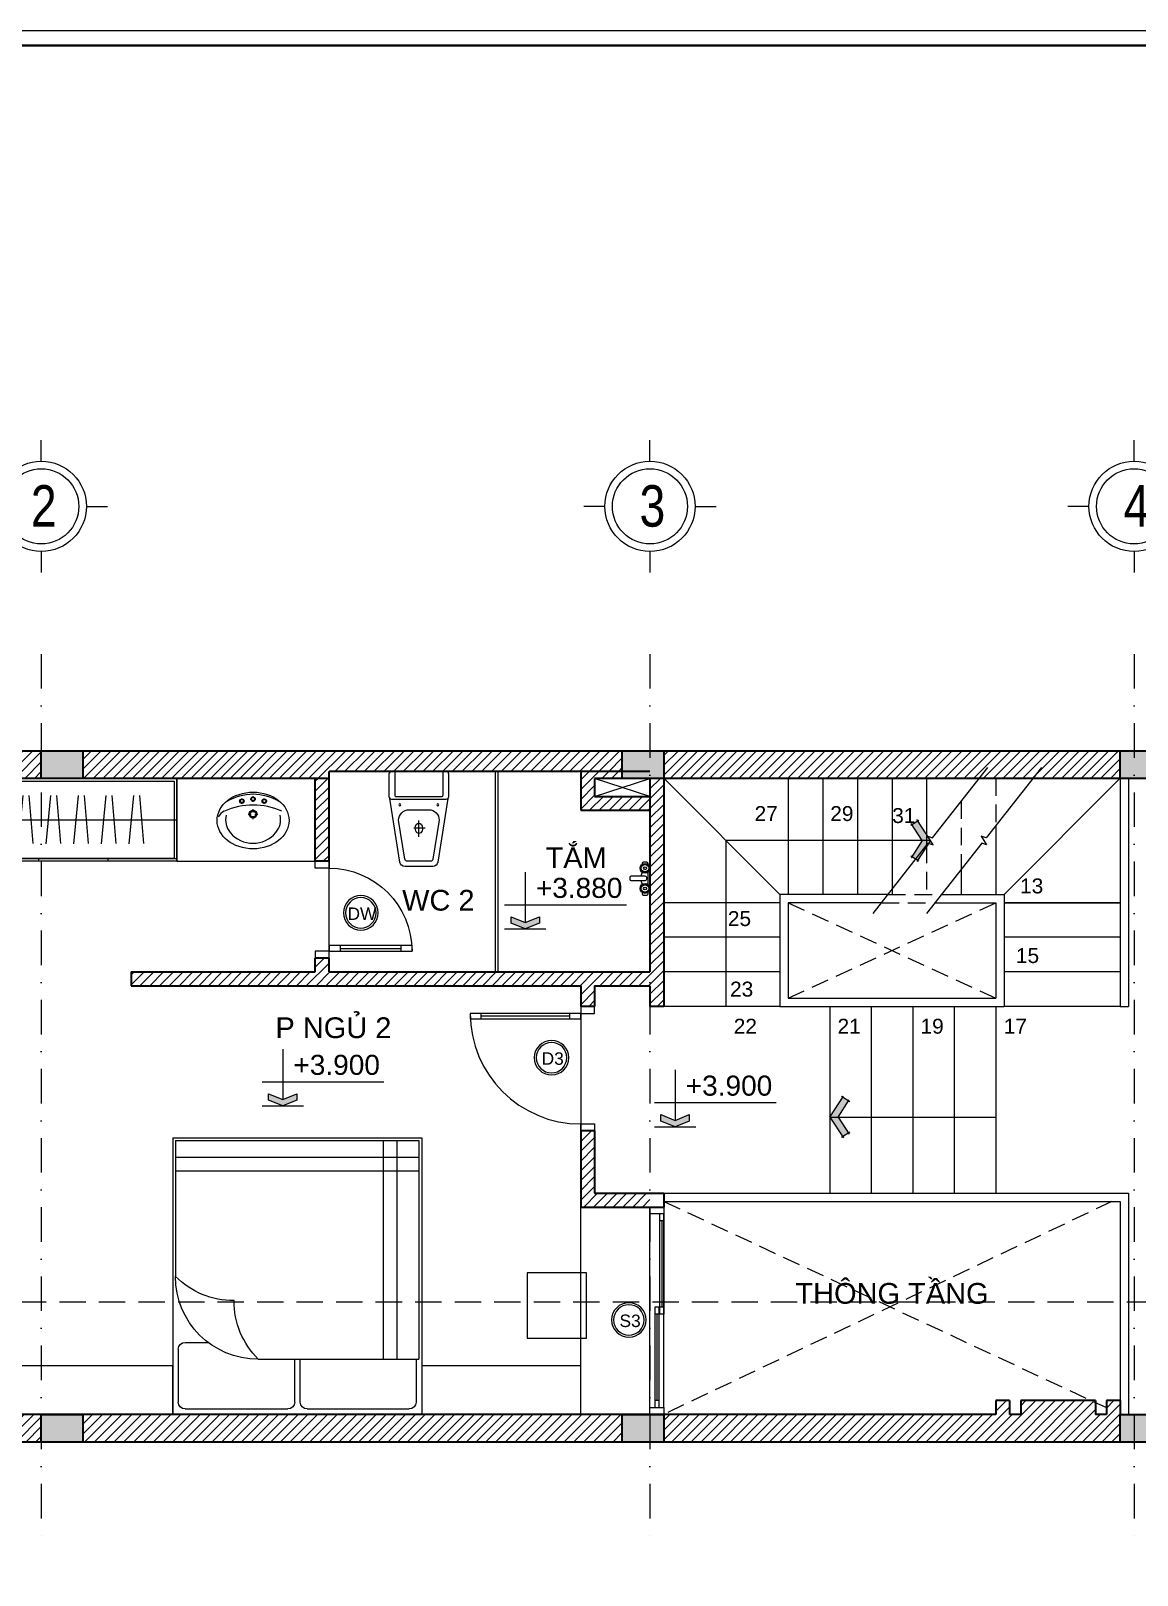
# Model space of a CAD drawing. Header units: inches. Extents: x 921646 to 2157952, y -92667 to 262089.
# Drawn here: x 1990119 to 1998116, y 199348 to 210517 of the extents above; entities that cross this region are included whole.
import ezdxf
from ezdxf.enums import TextEntityAlignment as Align

# ---------------------------------------------------------------- set-up
doc = ezdxf.new("R2010")
doc.units = ezdxf.units.IN
doc.header["$MEASUREMENT"] = 0
for name, pattern in [('DASHDOT', [1, 0.5, -0.25, 0, -0.25]), ('DASHED2', [9.525, 6.35, -3.175]), ('HIDDEN', [9.525, 6.35, -3.175])]:
    doc.linetypes.add(name, pattern=pattern)
doc.layers.get('0').update_dxf_attribs({"lineweight": 9})
doc.layers.get('DEFPOINTS').update_dxf_attribs({"lineweight": 9})
for name, color, linetype, lineweight in [('01-WALL', 10, 'Continuous', 35), ('04-TRUC', 40, 'DASHDOT', 9), ('09-DIMOUT', 251, 'Continuous', 9), ('11 CUA', 42, 'Continuous', 15), ('13-VATDUNG', 104, 'Continuous', 13), ('14 KHUAT', 106, 'HIDDEN', 13), ('15 TEXT', 134, 'Continuous', 15), ('Cp Net Manh 0.15', 8, 'Continuous', 15), ('Cp Net Thep 0.40', 2, 'Continuous', 40), ('Cp Text 0.15', 3, 'Continuous', 15), ('CUA', 3, 'Continuous', 18), ('HATCH', 244, 'Continuous', 0)]:
    doc.layers.add(name, color=color, linetype=linetype, lineweight=lineweight)
for name, color, linetype in [('02-TEXT', 7, 'Continuous'), ('07-HATCH', 180, 'Continuous'), ('08-HATCH', 130, 'Continuous')]:
    doc.layers.add(name, color=color, linetype=linetype)
doc.styles.add('ARIAL', font='arial.ttf')
doc.styles.add('C', font='VHARIAL.TTF')
doc.styles.add('kich thuot', font='arial.ttf', dxfattribs={"width": 0.8})
doc.styles.add('KS Sophia 191015$0$GHICHU-C', font='arial.ttf', dxfattribs={"width": 0.7})
doc.styles.add('VHELVEN', font='VHELVEN.TTF')
doc.styles.add('VNI-HELVE', font='VHELVEB.TTF', dxfattribs={"width": 0.8})
pattern_1 = [(45, (-254796.685, -87721.633), (-35.355339, 35.355339), [])]

# ---------------------------------------------------------------- blocks, each defined once
blk = doc.blocks.new('DDDD')
at = {"layer": '09-DIMOUT'}
h = blk.add_hatch(color=256, dxfattribs=at)
h.dxf.hatch_style = 1
h.paths.add_polyline_path([(1648738, 63343), (1649038, 63343), (1649038, 63543), (1648738, 63543)])
at = {"layer": '01-WALL'}
blk.add_lwpolyline([(1648738, 63343), (1649038, 63343), (1649038, 63543), (1648738, 63543)], close=True, dxfattribs=at)
blk = doc.blocks.new('luoi')
at = {"layer": '04-TRUC', "ltscale": 500}
for p, q in [((1735122, 130293), (1735122, 123840)), ((1739522, 130293), (1739522, 123908)), ((1743022, 130293), (1743022, 123890)), ((1728931, 129594), (1752564, 129594)), ((1728830, 124594), (1752564, 124594))]:
    blk.add_line(p, q, dxfattribs=at)
at = {"layer": '09-DIMOUT', "xscale": -1, "rotation": 180}
for p in [(86384, 192937), (90584, 192937), (94184, 192937), (86384, 188137), (90584, 188137), (94184, 188137)]:
    blk.add_blockref('DDDD', p, dxfattribs=at)
blk = doc.blocks.new('đ')
h = blk.add_hatch(color=256)
h.dxf.hatch_style = 1
h.paths.add_polyline_path([(0, 60), (-115, 135), (-142, 93), (0, 0), (142, 93), (115, 135)])
at = {"ltscale": 0.01}
for p, q in [((-110, 143), (-148, 84)), ((0, 60), (-124, 140)), ((0, 60), (124, 140)), ((110, 143), (148, 84)), ((0, 0), (-151, 98)), ((0, 0), (151, 98))]:
    blk.add_line(p, q, dxfattribs=at)
blk = doc.blocks.new('*U936')
for p, q in [((50, 30), (775, 30)), ((50, 0), (775, 0)), ((100, 0), (100, 30)), ((725, 35), (725, 65)), ((725, 65), (1450, 65)), ((725, 35), (1450, 35)), ((725, 0), (725, 30)), ((775, 35), (775, 65)), ((775, 0), (775, 30)), ((1400, 35), (1400, 65))]:
    blk.add_line(p, q)
at = {"color": 8}
for p, q in [((100, 15), (725, 15)), ((775, 50), (1400, 50))]:
    blk.add_line(p, q, dxfattribs=at)
for points in [[(0, 0), (50, 0), (50, 100), (0, 100)], [(1450, 0), (1500, 0), (1500, 100), (1450, 100)]]:
    blk.add_lwpolyline(points, close=True)
for points in [[(1450, 100), (50, 100)], [(1450, 0), (50, 0)]]:
    blk.add_lwpolyline(points)
at = {"style": 'KS Sophia 191015$0$GHICHU-C', "flags": 1}
for tag, p in [('TEN_CUA', (450, -74)), ('KICH_THUOC', (450, -190)), ('QUI_CACH', (450, -311))]:
    blk.add_attdef(tag, text='', height=50, dxfattribs=at).set_placement(p, align=Align.MIDDLE)
blk = doc.blocks.new('1m8')
at = {"ltscale": 20}
for p, q in [((-1800, 2000), (0, 2000)), ((-1800, 0), (-1800, 2000)), ((-1760, 1530), (-1760, 1911)), ((-1711, 1960), (-968, 1960)), ((-918, 1911), (-918, 1601)), ((-878, 1911), (-878, 1601)), ((-828, 1960), (-90, 1960)), ((-40, 1601), (-40, 1911)), ((0, 0), (0, 2000)), ((-1182, 1601), (-20, 1601)), ((-279, 20), (-279, 1601)), ((-180, 20), (-180, 1601)), ((-20, 20), (-20, 1601)), ((-1711, 1480), (-1543, 1480)), ((-1780, 20), (-1780, 1003)), ((-1780, 239), (-20, 239)), ((-1780, 140), (-20, 140)), ((-1800, 0), (0, 0)), ((-1780, 20), (-20, 20))]:
    blk.add_line(p, q, dxfattribs=at)
for centre, radius, start, end in [((-1711, 1911), 49.9, 90, 180), ((-968, 1911), 49.9, 0, 90), ((-828, 1911), 49.9, 90, 180), ((-90, 1911), 49.9, 0, 90), ((-1182, 1003), 599, 90, 180), ((-758, 1178), 599, 135, 180), ((-1711, 1530), 49.9, 180, 270), ((-1357, 579), 599, 90, 135)]:
    blk.add_arc(centre, radius, start, end, dxfattribs=at)
blk = doc.blocks.new('*U29')
for p, q in [((0, 580), (2980, 580)), ((480, 580), (480, 600)), ((980, 580), (980, 600)), ((1480, 580), (1480, 600)), ((1980, 580), (1980, 600)), ((2480, 580), (2480, 600))]:
    blk.add_line(p, q)
for points in [[(0, 0), (2980, 0), (2980, 600), (0, 600)], [(20, 20), (2960, 20), (2960, 580), (20, 580)]]:
    blk.add_lwpolyline(points, close=True)
at = {"color": 8, "linetype": 'Continuous', "lineweight": 9}
for points in [[(35, 475), (69, 125)], [(141, 472), (113, 125)], [(235, 475), (269, 125)], [(341, 472), (313, 125)], [(435, 475), (469, 125)], [(541, 472), (513, 125)], [(635, 475), (669, 125)], [(741, 472), (713, 125)], [(835, 475), (869, 125)], [(941, 472), (913, 125)], [(1035, 475), (1069, 125)], [(1141, 472), (1113, 125)], [(1235, 475), (1269, 125)], [(1341, 472), (1313, 125)], [(1435, 475), (1469, 125)], [(1541, 472), (1513, 125)], [(1635, 475), (1669, 125)], [(1741, 472), (1713, 125)], [(1835, 475), (1869, 125)], [(1941, 472), (1913, 125)], [(2035, 475), (2069, 125)], [(2141, 472), (2113, 125)], [(2235, 475), (2269, 125)], [(2341, 472), (2313, 125)], [(2435, 475), (2469, 125)], [(2541, 472), (2513, 125)], [(2635, 475), (2669, 125)], [(2741, 472), (2713, 125)], [(0, 300), (2980, 300)]]:
    blk.add_lwpolyline(points, dxfattribs=at)
blk = doc.blocks.new('Wc22')
for p, q in [((0.06, 1.19, 0.75), (-0.07, 1.19, 0.75)), ((-0.17, 1.09, 0.75), (-0.17, 0.07, 0.75)), ((0.16, 0.07, 0.75), (0.16, 1.09, 0.75)), ((1.07, 0.29, 0.75), (1.01, 0.29, 0.75)), ((1.17, -0.03, 0.75), (1.17, 0.19, 0.75)), ((1, -0.13, 0.75), (1.07, -0.13, 0.75))]:
    blk.add_line(p, q)
at = {"elevation": 0.75}
blk.add_lwpolyline([(-1.03, 0.29), (-1.13, 0.29, 0.414214), (-1.23, 0.19), (-1.23, -0.03, 0.414214), (-1.13, -0.13), (-1.02, -0.13)], format="xyb", dxfattribs=at)
blk.add_lwpolyline([(-0.46, -0.13), (0.44, -0.13)], dxfattribs=at)
for centre, radius in [((-0.74, 0.09, 0.75), 0.356), ((-0.74, 0.09, 0.75), 0.286), ((-0.74, 0.09, 0.75), 0.266), ((-0.74, 0.09, 0.75), 0.102), ((0.72, 0.09, 0.75), 0.356), ((0.72, 0.09, 0.75), 0.286), ((0.72, 0.09, 0.75), 0.266), ((0.72, 0.09, 0.75), 0.102)]:
    blk.add_circle(centre, radius)
for centre, radius, start, end in [((-0.07, 1.09, 0.75), 0.1, 90, 180), ((0.06, 1.09, 0.75), 0.1, 0, 90), ((-0.01, -0.54, 0.75), 0.941, 100.1455, 117.5849), ((-0.01, 0.12, 0.75), 0.173, 196.1534, 343.8466), ((-0.01, -0.54, 0.75), 0.941, 62.4151, 79.8545), ((1.07, 0.19, 0.75), 0.1, 0, 90), ((1.07, -0.03, 0.75), 0.1, 270, 0)]:
    blk.add_arc(centre, radius, start, end)
blk = doc.blocks.new('*U30')
for points in [[(-50, 0), (-50, 800), (-90, 800), (-90, 0)], [(-850, -100), (-900, -100), (-900, 0), (-850, 0)], [(-50, -100), (0, -100), (0, 0), (-50, 0)]]:
    blk.add_lwpolyline(points, close=True)
for points in [[(-90, 720), (-50, 720)], [(-90, 80), (-50, 80)]]:
    blk.add_lwpolyline(points)
at = {"color": 8}
blk.add_lwpolyline([(-70, 80), (-70, 720)], dxfattribs=at)
at = {"layer": 'HATCH'}
blk.add_arc((-50, 0), 800, 90, 180, dxfattribs=at)
at = {"style": 'KS Sophia 191015$0$GHICHU-C', "flags": 1}
for tag, p in [('TEN_CUA', (-450, -533)), ('KICH_THUOC', (-375, -624)), ('QUI_CACH', (-375, -718))]:
    blk.add_attdef(tag, text='', height=50, dxfattribs=at).set_placement(p, align=Align.MIDDLE)
blk = doc.blocks.new('*U19')
for p, q in [((-47, -435), (38, -435)), ((0, -500), (0, -376))]:
    blk.add_line(p, q)
for points in [[(-209, 0), (209, 0, -0.414214), (229, -20), (229, -192, -0.414214), (209, -212), (-209, -212, -0.414214), (-229, -192), (-229, -20, -0.414214)], [(-175, 0), (175, 0, -0.414214), (185, -10), (185, -182, -0.414214), (175, -192), (-175, -192, -0.414214), (-185, -182), (-185, -10, -0.414214)], [(75, -293), (-75, -293, 0.414214), (-155, -373), (-108, -671, 0.369491), (-89, -688), (89, -688, 0.369491), (108, -671), (155, -373, 0.414214)]]:
    blk.add_lwpolyline(points, format="xyb", close=True)
blk.add_lwpolyline([(-221, -208), (-145, -694, 0.369491), (-106, -728), (106, -728, 0.369491), (145, -694), (221, -208)], format="xyb")
blk.add_lwpolyline([(-28, -435), (-28, -435)])
for centre in [(-145, -255), (145, -255)]:
    blk.add_circle(centre, 7.5)
for start_param, end_param in [(7.853982, 10.995574), (4.712389, 7.853982)]:
    blk.add_ellipse((0, -435), major_axis=(0, -40), ratio=0.7, start_param=start_param, end_param=end_param)
blk = doc.blocks.new('*U114')
for p, q in [((0, 0), (1000, 0)), ((0, -600), (0, 0)), ((1000, -600), (1000, 0)), ((1000, -600), (0, -600))]:
    blk.add_line(p, q)
at = {"color": 8, "linetype": 'Continuous'}
for p, q in [((348, -165), (360, -165)), ((368, -157), (368, -145)), ((368, -184), (368, -173)), ((376, -165), (387, -165)), ((441, -150), (429, -150)), ((449, -142), (449, -130)), ((449, -170), (449, -158)), ((469, -150), (457, -150)), ((522, -165), (511, -165)), ((530, -157), (530, -145)), ((530, -184), (530, -173)), ((550, -165), (538, -165)), ((435, -259), (414, -259)), ((449, -245), (449, -224)), ((449, -295), (449, -274)), ((484, -259), (463, -259))]:
    blk.add_line(p, q, dxfattribs=at)
at = {"ltscale": 3, "extrusion": (0, 0, -1)}
blk.add_ellipse((449, -305), major_axis=(260, 0), ratio=0.788462, dxfattribs=at)
for centre, major_axis, start_param, end_param in [((439, -667), (-334, 334), 0.353742, 0.807487), ((453, -487), (-263, 263), 0.241213, 0.775836), ((445, -487), (263, 263), -0.775836, -0.241213), ((459, -667), (334, 334), -0.807487, -0.353742), ((393, -300), (-101, 101), 4.796439, 5.734459), ((505, -300), (-101, 101), 2.119522, 3.057543), ((603, -341), (82.3, 82.3), -0.302982, 0.217036), ((448, -256), (-151, 151), 3.920634, 4.80214), ((450, -256), (-151, 151), 3.051842, 3.933348)]:
    blk.add_ellipse(centre, major_axis=major_axis, ratio=1, start_param=start_param, end_param=end_param, dxfattribs=at)
at = {"color": 8, "extrusion": (0, 0, -1)}
for centre, major_axis, start_param, end_param in [((368, -165), (11.2, 11.2), 3.926991, 10.210176), ((368, -165), (8.41, 8.41), 3.926991, 10.210176), ((449, -150), (11.2, 11.2), 3.926991, 10.210176), ((449, -150), (8.41, 8.41), 3.926991, 10.210176), ((530, -165), (-11.2, 11.2), 5.497787, 11.780972), ((530, -165), (-8.41, 8.41), 5.497787, 11.780972), ((449, -259), (-20, 20), 5.497787, 11.780972), ((449, -259), (15, 15), 3.926991, 10.210176)]:
    blk.add_ellipse(centre, major_axis=major_axis, ratio=1, start_param=start_param, end_param=end_param, dxfattribs=at)
blk = doc.blocks.new('*U35')
for points in [[(-650, 100), (-700, 100), (-700, 0), (-650, 0)], [(-50, 0), (-50, -600), (-90, -600), (-90, 0)], [(-50, 100), (0, 100), (0, 0), (-50, 0)]]:
    blk.add_lwpolyline(points, close=True)
for points in [[(-90, -80), (-50, -80)], [(-90, -520), (-50, -520)]]:
    blk.add_lwpolyline(points)
at = {"color": 8}
blk.add_lwpolyline([(-70, -80), (-70, -520)], dxfattribs=at)
at = {"layer": 'HATCH'}
blk.add_arc((-50, 0), 600, 180, 270, dxfattribs=at)
at = {"style": 'KS Sophia 191015$0$GHICHU-C', "flags": 1}
for tag, p in [('TEN_CUA', (-350, -433)), ('KICH_THUOC', (-375, -524)), ('QUI_CACH', (-375, -618))]:
    blk.add_attdef(tag, text='', height=50, dxfattribs=at).set_placement(p, align=Align.MIDDLE)
blk = doc.blocks.new('tuong t2')
at = {"layer": '09-DIMOUT'}
h = blk.add_hatch(dxfattribs=at)
h.set_pattern_fill('ANSI31', color=256, scale=400)
h.set_pattern_definition(pattern_1)
h.paths.add_polyline_path([(1739598, 112789), (1735698, 112789), (1735698, 112589), (1739598, 112589)])
h.paths.add_polyline_path([(1735398, 112789), (1733598, 112789), (1733598, 112589), (1735398, 112589)])
h.paths.add_polyline_path([(1735198, 113389), (1735098, 113389), (1735098, 112789), (1735198, 112789)])
h.paths.add_polyline_path([(1733398, 112789), (1731738, 112789), (1731738, 112589), (1733398, 112589)])
h.paths.add_polyline_path([(1733398, 115689), (1733198, 115689), (1733198, 115589), (1733398, 115589)])
h.paths.add_polyline_path([(1735198, 115889), (1735248, 115889), (1735248, 115989), (1735098, 115989), (1735098, 115689), (1733398, 115689), (1733398, 115589), (1735098, 115589), (1735098, 115189), (1735198, 115189)])
h.paths.add_polyline_path([(1733398, 117389), (1733398, 117589), (1733198, 117589), (1733198, 117389), (1733398, 117389)])
h.paths.add_polyline_path([(1735398, 117589), (1733598, 117589), (1733598, 117389), (1735198, 117389), (1735398, 117389)])
h.paths.add_polyline_path([(1739798, 115989), (1737478, 115989), (1737478, 116089), (1737378, 116089), (1737378, 115989), (1736048, 115989), (1736048, 115889), (1739298, 115889), (1739298, 115739), (1739398, 115739), (1739398, 115889), (1739798, 115889)])
h.paths.add_polyline_path([(1737478, 117389), (1737378, 117389), (1737378, 116789), (1737478, 116789)])
h.paths.add_polyline_path([(1739898, 117389), (1739798, 117389), (1739798, 115989), (1739798, 115739), (1739898, 115739)])
h.paths.add_polyline_path([(1739798, 117259), (1739398, 117259), (1739398, 117389), (1739298, 117389), (1739298, 117159), (1739798, 117159)])
h.paths.add_polyline_path([(1739398, 114839), (1739298, 114839), (1739298, 114289), (1739798, 114289), (1739798, 114389), (1739398, 114389)])
h.paths.add_polyline_path([(1743198, 112789), (1743198, 112889), (1743098, 112889), (1743098, 112789), (1743018, 112789), (1743018, 112875), (1742987, 112889), (1742478, 112889), (1742478, 112789), (1742398, 112789), (1742398, 112889), (1742298, 112889), (1742298, 112789), (1739898, 112789), (1739898, 112589), (1743198, 112589)])
h.paths.add_polyline_path([(1743198, 117589), (1739898, 117589), (1739898, 117389), (1743198, 117389)])
h.paths.add_polyline_path([(1746798, 117589), (1743498, 117589), (1743498, 117389), (1746798, 117389)])
h.paths.add_polyline_path([(1746798, 112789), (1743498, 112789), (1743498, 112589), (1746798, 112589)])
h.paths.add_polyline_path([(1751598, 112739), (1751548, 112739), (1751548, 113189), (1751698, 113189), (1751698, 113289), (1751448, 113289), (1751448, 112739), (1748548, 112739), (1748548, 113289), (1748448, 113289), (1748448, 112789), (1747098, 112789), (1747098, 112589), (1751598, 112589)])
h.paths.add_polyline_path([(1751898, 114189), (1751548, 114189), (1751548, 114089), (1751698, 114089), (1751698, 113602), (1751898, 113602)])
h.paths.add_polyline_path([(1751898, 113602), (1751698, 113602), (1751698, 113289), (1751698, 112789), (1751898, 112789)])
h.paths.add_polyline_path([(1751048, 114189), (1750698, 114189), (1750698, 114689), (1750598, 114689), (1750598, 114189), (1747898, 114189), (1747898, 114089), (1748448, 114089), (1748448, 113989), (1748548, 113989), (1748548, 114089), (1751048, 114089)])
h.paths.add_polyline_path([(1746898, 117389), (1746798, 117389), (1746798, 114089), (1746898, 114089)])
h.paths.add_polyline_path([(1746998, 114189), (1746898, 114189), (1746898, 114089), (1746998, 114089)])
h.paths.add_polyline_path([(1751598, 117589), (1750698, 117589), (1747098, 117589), (1747098, 117439), (1750598, 117439), (1750598, 116990), (1750598, 116889), (1750698, 116889), (1750698, 117389), (1751598, 117389)])
h.paths.add_polyline_path([(1751898, 117389), (1751798, 117389), (1751798, 114189), (1751898, 114189)])
h.paths.add_polyline_path([(1739598, 117439), (1739298, 117439), (1739298, 117389), (1739598, 117389)])
h = blk.add_hatch(dxfattribs=at)
h.set_pattern_fill('ANSI31', color=256, scale=400)
h.set_pattern_definition(pattern_1)
h.paths.add_polyline_path([(1739598, 117589), (1735698, 117589), (1735698, 117389), (1737378, 117389), (1737378, 116789), (1737478, 116789), (1737478, 117439), (1739598, 117439)])
at = {"layer": '01-WALL'}
for p, q in [((1733198, 117589), (1750698, 117589)), ((1737378, 117389), (1735598, 117389)), ((1737378, 116789), (1737378, 117389)), ((1737478, 116789), (1737478, 117439)), ((1739798, 117439), (1737478, 117439)), ((1739298, 117439), (1739298, 117159)), ((1739398, 117389), (1739398, 117259)), ((1739698, 117389), (1739398, 117389)), ((1739798, 117389), (1739798, 115989)), ((1739798, 117389), (1739798, 117159)), ((1746860, 117389), (1739860, 117389)), ((1739898, 117389), (1739898, 115739)), ((1739298, 117159), (1739798, 117159)), ((1739398, 117259), (1739798, 117259)), ((1737478, 116789), (1737378, 116789)), ((1739898, 116489), (1739898, 115739)), ((1737378, 115989), (1737378, 116089)), ((1737478, 116089), (1737378, 116089)), ((1737478, 115989), (1737478, 116089)), ((1736048, 115989), (1737378, 115989)), ((1736048, 115989), (1736048, 115889)), ((1737478, 115989), (1739798, 115989)), ((1736048, 115889), (1739298, 115889)), ((1739298, 115889), (1739298, 115739)), ((1739398, 115889), (1739798, 115889)), ((1739398, 115889), (1739398, 115739)), ((1739798, 115889), (1739798, 115739)), ((1739398, 115739), (1739298, 115739)), ((1739898, 115739), (1739798, 115739)), ((1739298, 114839), (1739298, 114289)), ((1739398, 114839), (1739298, 114839)), ((1739398, 114839), (1739398, 114389)), ((1739398, 114389), (1739898, 114389)), ((1739898, 114389), (1739898, 114289)), ((1739298, 114289), (1739898, 114289)), ((1742398, 112889), (1742298, 112889)), ((1742298, 112889), (1742298, 112789)), ((1742398, 112889), (1742398, 112789)), ((1743018, 112889), (1742478, 112889)), ((1742478, 112889), (1742478, 112789)), ((1743018, 112889), (1743018, 112789)), ((1743198, 112889), (1743098, 112889)), ((1743098, 112889), (1743098, 112789)), ((1743198, 112889), (1743198, 112789)), ((1742298, 112789), (1731738, 112789)), ((1742478, 112789), (1742398, 112789)), ((1742478, 112789), (1742398, 112789)), ((1743098, 112789), (1743018, 112789)), ((1743098, 112789), (1743018, 112789)), ((1743198, 112789), (1748448, 112789)), ((1751898, 112589), (1731738, 112589))]:
    blk.add_line(p, q, dxfattribs=at)
at = {"layer": '09-DIMOUT'}
for p, q in [((1739398, 117259), (1739798, 117389)), ((1739798, 117259), (1739398, 117389))]:
    blk.add_line(p, q, dxfattribs=at)
blk = doc.blocks.new('Khung Ht dep')
at = {"layer": 'Cp Net Thep 0.40', "color": 106, "flags": 128}
blk.add_lwpolyline([(30380, 21415), (30380, 1792), (3162, 1792), (3162, 21415)], close=True, dxfattribs=at)
at = {"layer": 'DEFPOINTS', "ltscale": 100}
blk.add_lwpolyline([(30430, 1692), (30430, 21515), (1912, 21515), (1912, 1692)], close=True, dxfattribs=at)
blk = doc.blocks.new('A$C788F0ACE')
at = {"layer": 'Cp Net Manh 0.15', "linetype": 'Continuous'}
for p, q in [((0, 300), (0, 440)), ((-300, 0), (-440, 0)), ((300, 0), (440, 0)), ((0, -300), (0, -440))]:
    blk.add_line(p, q, dxfattribs=at)
for radius in [300, 250]:
    blk.add_circle((0, 0), radius, dxfattribs=at)
at = {"layer": 'Cp Text 0.15', "color": 7, "linetype": 'Continuous', "style": 'VHELVEN'}
blk.add_attdef('TRUC', text='', height=280, dxfattribs=at).set_placement((94, 1), align=Align.MIDDLE_CENTER)
blk = doc.blocks.new('dim')
at = {"layer": 'Cp Text 0.15'}
ref = blk.add_blockref('A$C788F0ACE', (1954978.4, 205712.9), dxfattribs=dict(at, xscale=1.086778053933425, yscale=1.086778053933425, zscale=1.086778053933425, rotation=180))
ref.add_attrib('TRUC', '2', dxfattribs={"layer": '0', "color": 3, "height": 300, "style": 'VNI-HELVE', "width": 0.8}).set_placement((1954996.2, 205716.2), align=Align.MIDDLE_CENTER)
ref = blk.add_blockref('A$C788F0ACE', (1959378.4, 205712.9), dxfattribs=dict(at, xscale=1.086778053933425, yscale=1.086778053933425, zscale=1.086778053933425, rotation=180))
ref.add_attrib('TRUC', '3', dxfattribs={"layer": '0', "color": 3, "height": 300, "style": 'VNI-HELVE', "width": 0.8}).set_placement((1959396.2, 205716.2), align=Align.MIDDLE_CENTER)
ref = blk.add_blockref('A$C788F0ACE', (1962878.4, 205712.9), dxfattribs=dict(at, xscale=1.086778053933425, yscale=1.086778053933425, zscale=1.086778053933425, rotation=180))
ref.add_attrib('TRUC', '4', dxfattribs={"layer": '0', "color": 3, "height": 300, "style": 'VNI-HELVE', "width": 0.8}).set_placement((1962896.2, 205716.2), align=Align.MIDDLE_CENTER)
blk = doc.blocks.new('KH CUA')
at = {"layer": '11 CUA'}
blk.add_circle((0, 0), 187, dxfattribs=at)
at = {"layer": '15 TEXT', "color": 7}
blk.add_circle((0, 0), 165, dxfattribs=at)
at = {"layer": '15 TEXT', "style": 'kich thuot', "width": 0.6, "flags": 4}
blk.add_attdef('A', text='', height=250, dxfattribs=at).set_placement((6, -117), align=Align.CENTER)
blk = doc.blocks.new('cao do')
at = {"layer": '15 TEXT'}
h = blk.add_hatch(color=256, dxfattribs=at)
h.dxf.hatch_style = 1
h.paths.add_polyline_path([(155, 47), (261, 90), (261, 42), (155, 0), (49, 42), (49, 90)])
for p, q in [((0, 181), (911, 181)), ((0, 0), (310, 0))]:
    blk.add_line(p, q, dxfattribs=at)
blk.add_lwpolyline([(155, 424), (155, 47)], dxfattribs=at)
blk.add_lwpolyline([(155, 47), (261, 90), (261, 42), (155, 0), (49, 42), (49, 90)], close=True, dxfattribs=at)
at = {"layer": '15 TEXT', "color": 3, "style": 'ARIAL'}
blk.add_attdef('%%P0,000', text='', height=150, dxfattribs=at).set_placement((558, 307), align=Align.MIDDLE_CENTER)

msp = doc.modelspace()

# ---------------------------------------------------------------- linework, layer by layer
at = {"layer": '01-WALL'}
msp.add_line((1988534.4, 205111), (1992264.4, 205111), dxfattribs=at)
at = {"layer": '08-HATCH', "linetype": 'DASHED2', "ltscale": 30}
msp.add_line((1981753.1, 201323.7), (2008738.2, 201323.7), dxfattribs=at)
at = {"layer": '09-DIMOUT'}
for p, q in [((1995144.4, 203461), (1995144.4, 204661)), ((1996622.3, 204661), (1995144.4, 204661)), ((1992274.4, 203811), (1992274.4, 204511)), ((1994094.4, 203461), (1994094.4, 202561)), ((1995895.7, 202661), (1997094.4, 202661)), ((1994094.4, 200511), (1994094.4, 202011))]:
    msp.add_line(p, q, dxfattribs=at)
at = {"layer": '09-DIMOUT', "linetype": 'Continuous'}
for points in [[(1996207.2, 204132.3), (1996606.9, 204641.3), (1996641.6, 204629.9), (1996603, 204692), (1996637.7, 204680.6), (1997037.5, 205189.6)], [(1997424.2, 205189.6), (1997024.5, 204680.6), (1996989.8, 204692), (1997028.3, 204629.9), (1996993.6, 204641.3), (1996593.9, 204132.3)]]:
    msp.add_lwpolyline(points, dxfattribs=at)
at = {"layer": '09-DIMOUT'}
msp.add_lwpolyline([(1994137, 201535.4), (1993705.9, 201535.4), (1993705.9, 201061.1), (1994137, 201061.1)], close=True, dxfattribs=at)
at = {"layer": '13-VATDUNG'}
for p, q in [((1993474.4, 205161), (1993474.4, 203711)), ((1993494.4, 205161), (1993494.4, 203711)), ((1995534.4, 204271), (1994694.4, 205111)), ((1995594.4, 205111), (1995594.4, 204271)), ((1995844.4, 205111), (1995844.4, 204271)), ((1996094.4, 205111), (1996094.4, 204271)), ((1996344.4, 205111), (1996344.4, 204307.1)), ((1996594.4, 205111), (1996594.4, 204625.4)), ((1997154.4, 204271), (1997994.4, 205111)), ((1997994.4, 205111), (1997994.4, 203461)), ((1998054.4, 205111), (1998054.4, 203461)), ((1997094.4, 204769.6), (1997094.4, 204271)), ((1996844.4, 204451.3), (1996844.4, 204271)), ((1996316, 204271), (1995534.4, 204271)), ((1995534.4, 204271), (1995534.4, 203461)), ((1996702.8, 204271), (1997154.4, 204271)), ((1997154.4, 204271), (1997154.4, 203461)), ((1995534.4, 204211), (1994694.4, 204211)), ((1996268.9, 204211), (1995594.4, 204211)), ((1995594.4, 204211), (1995594.4, 203521)), ((1996655.7, 204211), (1997094.4, 204211)), ((1997094.4, 204211), (1997094.4, 203521)), ((1997154.4, 204211), (1997994.4, 204211)), ((1997994.4, 204211), (1997154.4, 204211)), ((1995534.4, 203961), (1994694.4, 203961)), ((1997994.4, 203961), (1997154.4, 203961)), ((1995534.4, 203711), (1994694.4, 203711)), ((1997994.4, 203711), (1997154.4, 203711)), ((1995594.4, 203521), (1997094.4, 203521)), ((1995534.4, 203461), (1994694.4, 203461)), ((1995534.4, 203461), (1997154.4, 203461)), ((1995894.4, 203461), (1995894.4, 202111)), ((1996194.4, 203461), (1996194.4, 202111)), ((1996494.4, 203461), (1996494.4, 202111)), ((1996794.4, 203461), (1996794.4, 202111)), ((1997094.4, 203461), (1997094.4, 202111)), ((1997994.4, 203461), (1997154.4, 203461)), ((1997994.4, 203461), (1998054.4, 203461)), ((1994694.4, 202111), (1998054.4, 202111)), ((1994694.4, 202051), (1997994.4, 202051)), ((1997994.4, 202051), (1997994.4, 200511)), ((1998054.4, 202111), (1998054.4, 200511))]:
    msp.add_line(p, q, dxfattribs=at)
msp.add_lwpolyline([(1989994.4, 200511), (1991144.4, 200511), (1991144.4, 200861), (1989994.4, 200861)], close=True, dxfattribs=at)
msp.add_lwpolyline([(1994094.4, 200861), (1992944.7, 200861), (1992944.7, 200511), (1994594.4, 200511), (1994594.4, 200861)], dxfattribs=at)
at = {"layer": '14 KHUAT', "ltscale": 20}
for p, q in [((1997094.4, 205111), (1997094.4, 204769.6)), ((1996844.4, 204943.8), (1996844.4, 204451.3)), ((1996594.4, 204625.4), (1996594.4, 204271)), ((1996316, 204271), (1996702.8, 204271)), ((1996344.4, 204307.1), (1996344.4, 204271)), ((1995594.4, 204211), (1997094.4, 203521)), ((1995594.4, 203521), (1997094.4, 204211)), ((1996268.9, 204211), (1996655.7, 204211)), ((1997934.4, 202051), (1994694.4, 200511)), ((1994694.4, 202051), (1997894.4, 200559.4))]:
    msp.add_line(p, q, dxfattribs=at)

# ---------------------------------------------------------------- block references
at = {"layer": '01-WALL'}
msp.add_blockref('luoi', (255072.6, 75716.7), dxfattribs=at)
at = {"layer": '07-HATCH', "rotation": 90.00000000000003}
msp.add_blockref('đ', (1996622.3, 204661), dxfattribs=at)
at = {"layer": '07-HATCH', "xscale": -1, "rotation": 270}
msp.add_blockref('đ', (1995895.7, 202661), dxfattribs=at)
at = {"layer": '09-DIMOUT'}
msp.add_blockref('dim', (35216, 1364.9), dxfattribs=at)
at = {"layer": '13-VATDUNG'}
msp.add_blockref('tuong t2', (254796.7, 87721.6), dxfattribs=at)
at = {"layer": '13-VATDUNG', "xscale": -0.9450000000000001, "yscale": 0.9450000000000001, "zscale": 0.9450000000000001}
msp.add_blockref('*U19', (1992924.1, 205161), dxfattribs=at)
at = {"layer": '13-VATDUNG', "xscale": -1, "rotation": 180}
for name, p in [('*U29', (1988194.4, 205111)), ('1m8', (1992944.7, 202511.3))]:
    msp.add_blockref(name, p, dxfattribs=at)
at = {"layer": '13-VATDUNG', "xscale": -1}
msp.add_blockref('*U114', (1992174.4, 205111), dxfattribs=at)
at = {"layer": '13-VATDUNG', "xscale": 100, "yscale": 100, "zscale": 100, "rotation": 89.99999999999996}
msp.add_blockref('Wc22', (1994567.8, 204388.5, -74.6), dxfattribs=at)
at = {"layer": '15 TEXT', "xscale": 0.9671879849873873, "yscale": 0.9671879849873873, "zscale": 0.9671879849873873}
for p, values in [((1993542.9, 204021.7), {'%%P0,000': '+3.880'}), ((1991790.2, 202741.8), {'%%P0,000': '+3.900'}), ((1994626.4, 202591.4), {'%%P0,000': '+3.900'})]:
    msp.add_blockref('cao do', p, dxfattribs=at).add_auto_attribs(values)
at = {"layer": '15 TEXT'}
ref = msp.add_blockref('KH CUA', (1992504.5, 204138), dxfattribs=dict(at, xscale=-0.6676080590873511, yscale=0.6676080591890505, zscale=0.667608059193803))
ref.add_attrib('A', 'DW', dxfattribs={"height": 90, "style": 'ARIAL'}).set_placement((1992512.6, 204086.8), align=Align.CENTER)
ref = msp.add_blockref('KH CUA', (1993883.3, 203090.4), dxfattribs=dict(at, xscale=-0.6676080590873511, yscale=0.6676080591890505, zscale=0.667608059193803))
ref.add_attrib('A', 'D3', dxfattribs={"height": 90, "style": 'ARIAL'}).set_placement((1993891.4, 203039.2), align=Align.CENTER)
ref = msp.add_blockref('KH CUA', (1994442.3, 201193.8), dxfattribs=dict(at, xscale=-0.6676080590873513, yscale=0.6676080590873513, zscale=0.6676080590873513))
ref.add_attrib('A', 'S3', dxfattribs={"height": 90, "style": 'ARIAL'}).set_placement((1994450.9, 201142.5), align=Align.CENTER)
at = {"layer": 'Cp Net Manh 0.15', "xscale": 1.05319564237593, "yscale": 1.05319564237593, "zscale": 1.05319564237593}
msp.add_blockref('Khung Ht dep', (1977907.7, 187857.4), dxfattribs=at)
at = {"layer": 'CUA', "xscale": -1}
for name, p, rotation in [('*U35', (1992274.4, 203811), 90.00000000655604), ('*U936', (1994694.4, 202011), 90)]:
    msp.add_blockref(name, p, dxfattribs=dict(at, rotation=rotation))
at = {"layer": 'CUA', "rotation": 89.99999999344398}
msp.add_blockref('*U30', (1994094.4, 203461), dxfattribs=at)

# ---------------------------------------------------------------- texts
at = {"layer": '02-TEXT', "style": 'C'}
for s, height, p in [('27', 108, (1995434.8, 204802)), ('29', 108, (1995981.8, 204802)), ('31', 108, (1996429.7, 204787.6)), ('T¾M', 150, (1994061, 204461.5)), ('13', 108, (1997353.8, 204278.7)), ('WC 2', 150, (1993064.7, 204154.3)), ('25', 108, (1995241.7, 204042.4)), ('15', 108, (1997323.8, 203775.1)), ('23', 108, (1995257.3, 203532.5)), ('P NGñ 2', 150, (1992306.4, 203232.2)), ('22', 108, (1995284, 203264)), ('21', 108, (1996034.4, 203264)), ('19', 108, (1996634.4, 203264)), ('17', 108, (1997236.1, 203264)), ('TH¤NG TÇNG', 150, (1996344.4, 201311))]:
    msp.add_text(s, height=height, dxfattribs=at).set_placement(p, align=Align.CENTER)

doc.saveas('drawing.dxf')
